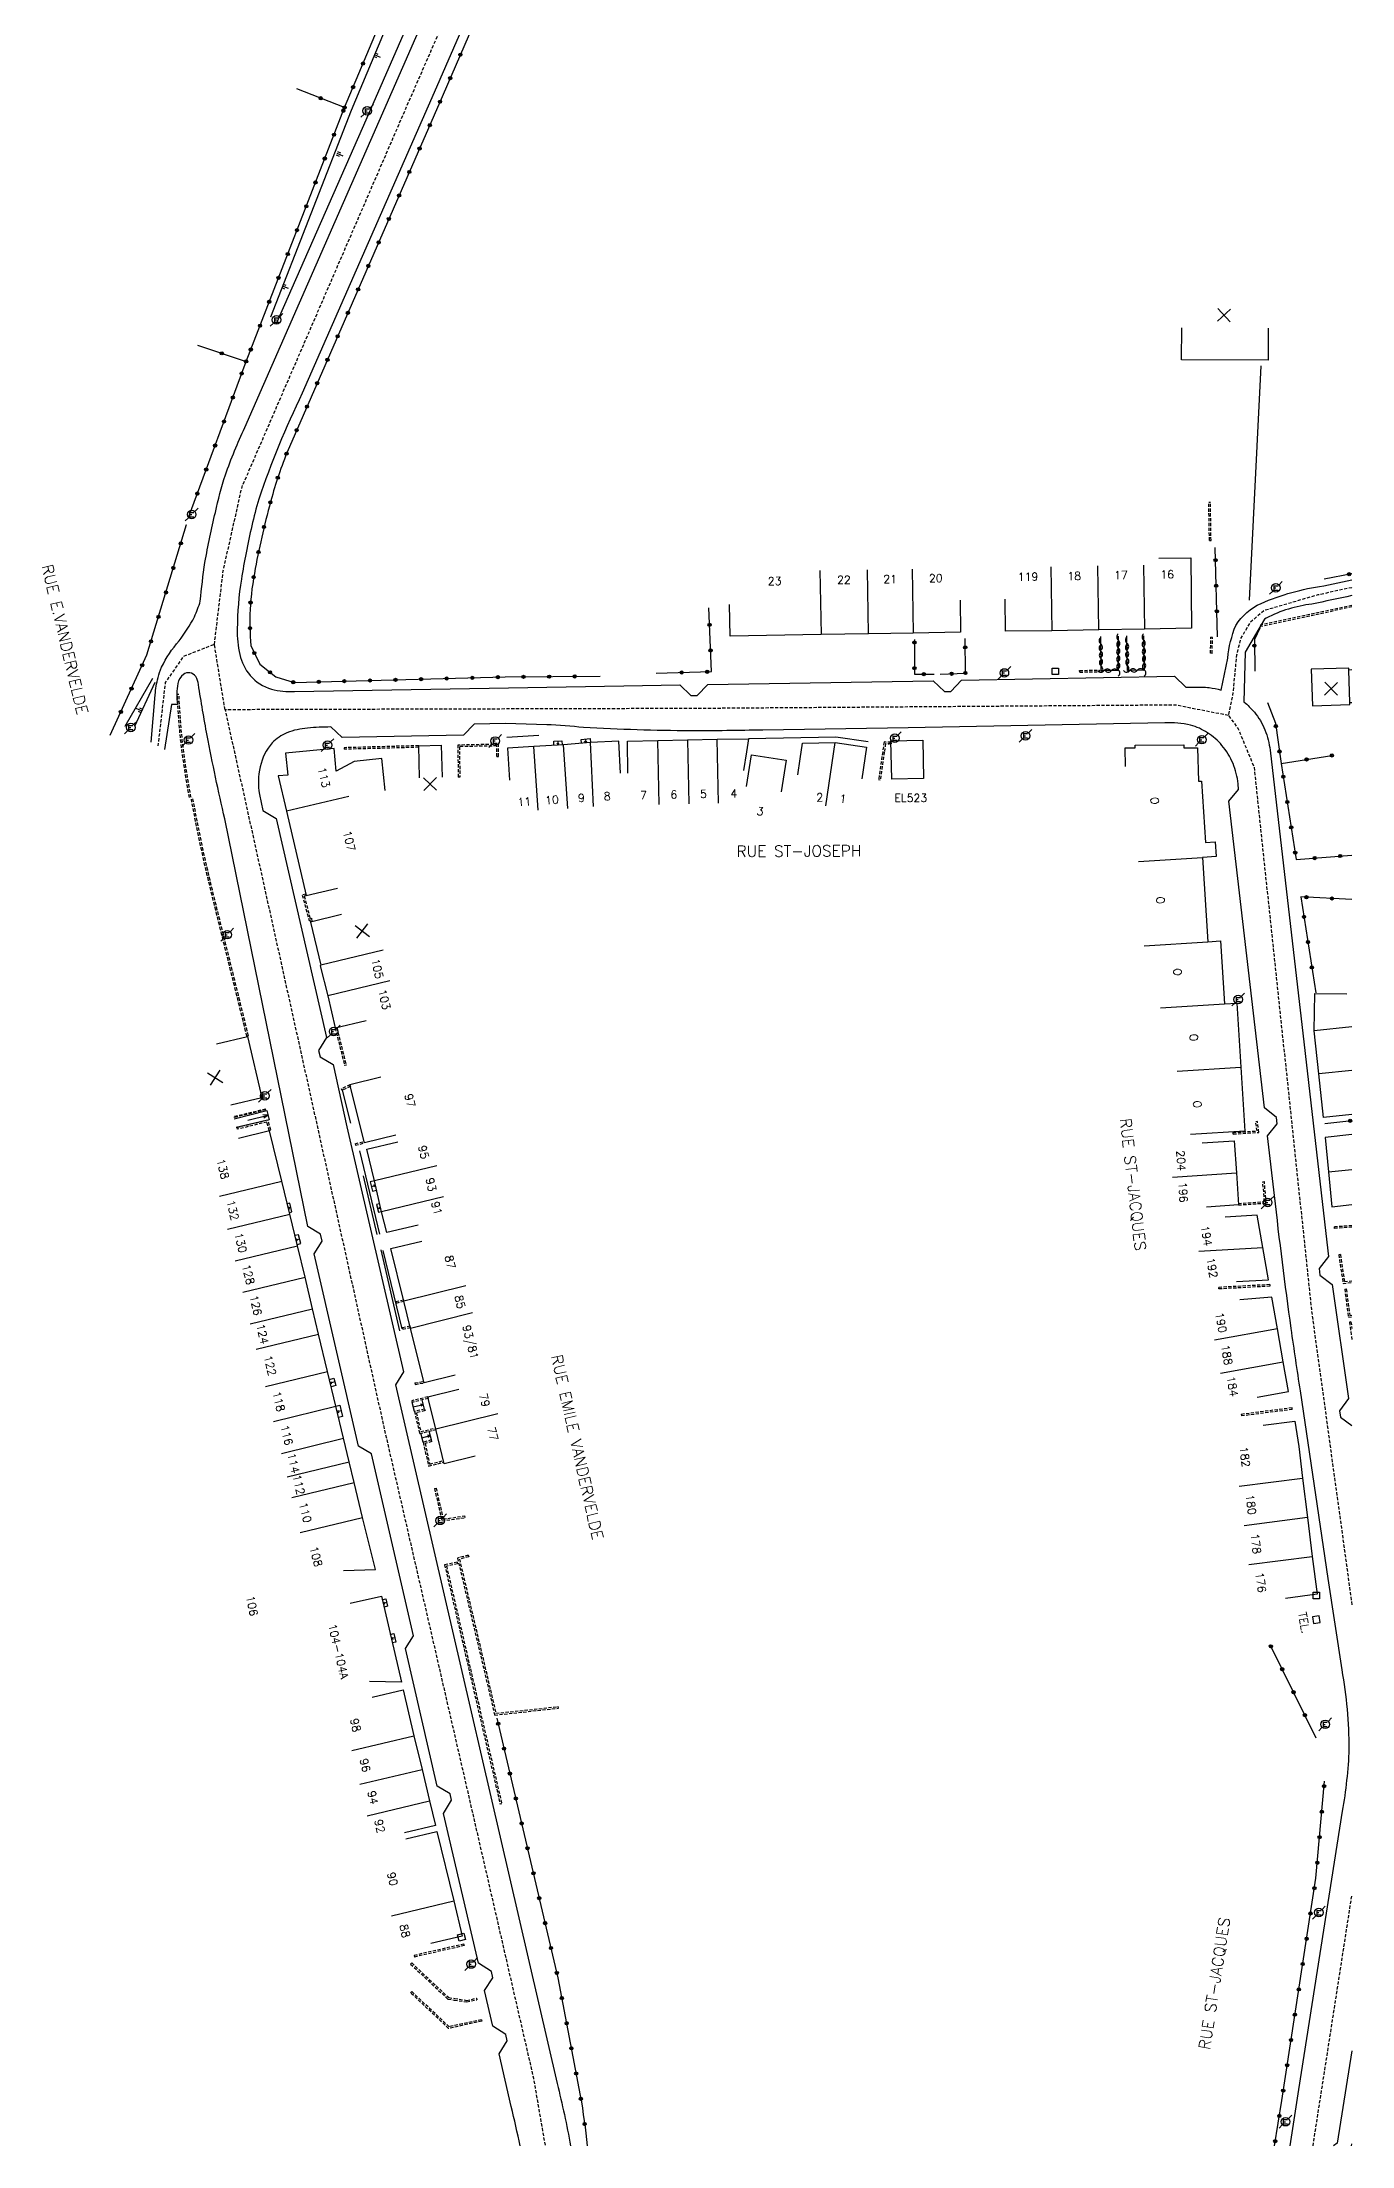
# Model space of a CAD drawing. Header units: millimetres. Extents: x 152000 to 153000, y 121000 to 122000.
# Drawn here: x 152795.3 to 153000, y 121000 to 121328.7 of the extents above; entities that cross this region are included whole.
import ezdxf
from ezdxf.enums import TextEntityAlignment as Align

# ---------------------------------------------------------------- set-up
doc = ezdxf.new("R2010")
doc.units = ezdxf.units.MM
doc.linetypes.add('DASHED', pattern=[0.75, 0.5, -0.25])
doc.layers.get('0').update_dxf_attribs({"linetype": 'CONTINUOUS'})
for name, color, linetype in [('W0001', 6, 'DASHED'), ('W0008', 7, 'CONTINUOUS'), ('W0100', 7, 'CONTINUOUS'), ('W0112', 1, 'DASHED'), ('W0211', 2, 'CONTINUOUS'), ('W0310', 3, 'CONTINUOUS'), ('W0322', 7, 'CONTINUOUS'), ('W0471', 7, 'CONTINUOUS'), ('W0984', 7, 'CONTINUOUS'), ('W0989', 7, 'CONTINUOUS'), ('W0991', 7, 'CONTINUOUS'), ('W1102', 7, 'CONTINUOUS')]:
    doc.layers.add(name, color=color, linetype=linetype)
doc.styles.get("Standard").update_dxf_attribs({"font": 'romans.shx', "width": 0.85})

# ---------------------------------------------------------------- blocks, each defined once
blk = doc.blocks.new('t211o')
at = {"color": 0, "linetype": 'Continuous'}
for p, q in [((-0.29, 0.5), (-0.29, 0)), ((0, 1), (0, 0)), ((0.29, 0.5), (0.29, 0))]:
    blk.add_line(p, q, dxfattribs=at)
blk = doc.blocks.new('t991o')
at = {"color": 0, "linetype": 'Continuous'}
for p, q in [((-1, 1), (1, -1)), ((-1, -1), (1, 1))]:
    blk.add_line(p, q, dxfattribs=at)
blk = doc.blocks.new('t322o')
at = {"color": 0, "linetype": 'Continuous'}
for radius in [0.25, 0.15]:
    blk.add_circle((0, 0), radius, dxfattribs=at)
blk = doc.blocks.new('t310o')
at = {"color": 0, "linetype": 'Continuous'}
for centre, start, end in [((-0.5, 0.38), 216.8699, 323.1304), ((0.5, -0.37), 36.8699, 143.1303)]:
    blk.add_arc(centre, 0.625, start, end, dxfattribs=at)
blk = doc.blocks.new('t112o')
at = {"color": 0, "linetype": 'Continuous'}
for p, q in [((-0.5, 0.5), (0.5, 0.5)), ((-0.5, -0.5), (-0.5, 0.5)), ((0.5, 0.5), (0.5, -0.5)), ((0.5, -0.5), (-0.5, -0.5))]:
    blk.add_line(p, q, dxfattribs=at)
blk = doc.blocks.new('T471')
for p, q in [((-0.333334, 0.333334), (-0.333334, -0.333334)), ((-0.333334, 0.333334), (0.333334, 0.333334)), ((-0.333334, 0), (0, 0)), ((0.500001, 0.500001), (1.000002, 1.000002)), ((-0.500001, -0.500001), (-1.000002, -1.000002)), ((-0.333334, -0.333334), (0.333334, -0.333334))]:
    blk.add_line(p, q)
blk.add_ellipse((0, 0), major_axis=(0.471405, 0.471405), ratio=1, start_param=5.4977871438, end_param=11.780972451)

msp = doc.modelspace()

# ---------------------------------------------------------------- linework, layer by layer
at = {"layer": 'W0001', "flags": 128}
for points in [[(152822.24, 121234.56), (152823.62, 121246.08), (152826.56, 121259.17), (152852.27, 121318.54), (152871.26, 121362.05), (152876.23, 121373.45), (152888.3, 121374.51), (152888.3, 121374.51)], [(153000, 121243.45), (152999.94, 121243.43), (152994.67, 121242.29), (152986.22, 121239.82), (152984.11, 121238.03), (152982.6, 121235.46), (152981.96, 121232.9), (152981.35, 121226.52), (152980.7, 121223.46), (152982.22, 121221.39), (152984.7, 121215.41), (152993.7, 121130.36), (153000, 121084.55)], [(152823.9, 121224.36), (152822.24, 121234.56), (152817.4, 121232.68), (152814.56, 121228.62), (152813.41, 121218.72), (152813.41, 121218.72)], [(152980.7, 121223.46), (152972.4, 121225.09), (152898.7, 121224.56), (152823.9, 121224.36), (152848.7, 121112.36), (152872.1, 121010.56), (152873.92, 121000)], [(152993.92, 121000), (153000, 121039.15)]]:
    msp.add_lwpolyline(points, dxfattribs=at)
at = {"layer": 'W0008', "flags": 128}
for points in [[(152812.38, 121219.27), (152812.98, 121226.69, -0.0441), (152813.44, 121229.39, -0.0369), (152813.98, 121230.99, -0.0664), (152816.71, 121235.12, 0.0488), (152819.11, 121238.87, 0.0289), (152820.04, 121241.33, -0.0139), (152820.77, 121247.38, -0.0175), (152822.39, 121255.19, -0.0231), (152823.95, 121261.08, -0.0232), (152827, 121268.45), (152847.97, 121316.29), (152863.12, 121350.95, 0.0021), (152867.63, 121361.33, 0.0087), (152871.83, 121371.55, 0.0262), (152878.12, 121390.68, 0.0131), (152880.45, 121400.29, 0.0153), (152883.28, 121416.03, 0.0147), (152884.43, 121425.01), (152890.19, 121487.6), (152891.01, 121490.01), (152891.46, 121494.99), (152891.12, 121497.5, -0.0027), (152892.89, 121511.27, -0.0133)], [(152874.89, 121362.78), (152856.58, 121320.79), (152835.97, 121273.8, 0.0302), (152829.17, 121257.27, 0.0249), (152827.2, 121248.89, 0.0098), (152826.46, 121244.78, 0.0376), (152825.81, 121236.95, 0.0622), (152826.19, 121232.99, 0.117), (152827.83, 121229.7, 0.1417), (152831.16, 121227.58, 0.0757), (152834.76, 121227.22), (152868.21, 121227.76), (152886.23, 121228.1), (152894.99, 121228.24), (152896.71, 121226.58), (152897.69, 121226.57), (152899.36, 121228.31), (152934.57, 121228.9), (152936.31, 121227.23), (152937.32, 121227.21), (152938.98, 121228.98), (152972.3, 121229.58), (152974.05, 121227.88), (152975.36, 121227.88, -0.0306), (152977.7, 121227.83, -0.033), (152979.57, 121227.44), (152980.59, 121232.42, -0.0721), (152981.86, 121237.54, -0.1468), (152985.81, 121240.97, -0.0673), (152995.59, 121243.73), (153000, 121244.66)], [(153000, 121242.19, -0.002725), (152993.75, 121240.86, 0.0912), (152986.62, 121238.67), (152986.36, 121238.51), (152983.33, 121233.38), (152983.13, 121225.59, -0.0328), (152984.75, 121223.99, -0.0807), (152986.41, 121221.2, -0.066), (152987.2, 121218.04), (152991.51, 121181.03), (152992.32, 121173.81), (152996.09, 121141.16), (152996.36, 121138.97), (152994.86, 121137.07), (152994.97, 121136.04), (152996.9, 121134.56), (152999.49, 121116.76), (152998.07, 121114.84), (152998.23, 121113.84), (153000, 121112.52)], [(152870, 121000, 0.010818), (152868.64, 121006.14), (152866.73, 121014.41), (152868.01, 121016.44), (152867.79, 121017.43), (152865.77, 121018.71), (152864.43, 121024.26), (152865.74, 121026.28), (152865.53, 121027.27), (152863.51, 121028.55), (152858.06, 121051.95), (152859.31, 121054.02), (152859.06, 121055.02), (152857.07, 121056.22), (152852.11, 121077.69), (152853.33, 121079.68), (152846.78, 121108.12), (152844.75, 121109.33), (152837.82, 121139.35), (152839.06, 121141.34), (152838.82, 121142.42), (152836.84, 121143.63), (152823.85, 121207.31, -0.0087), (152821.1, 121220.36, -0.0052), (152819.74, 121228.28, 0.1099), (152819.32, 121229.53, 0.2014), (152818.38, 121230.15, 0.1852), (152817.4, 121229.88, 0.173), (152816.53, 121228.47, 0.0954), (152816.48, 121225.19), (152815.54, 121225.2), (152814.44, 121218.17), (152814.44, 121218.17)], [(152990.33, 121000), (152991.71, 121008.81), (152998.53, 121052.27, 0.0339), (152999.59, 121062.02, 0.0423), (152998.46, 121074.36), (152996.3, 121088.64), (152991.95, 121117.97, -0.0014), (152990.51, 121127.68, -0.0067), (152987.9, 121148.45), (152986.83, 121157.8), (152988.31, 121159.66), (152988.21, 121160.65), (152986.34, 121162.18), (152984.36, 121179.19), (152980.78, 121210.1), (152982.27, 121211.91), (152982.2, 121212.78, 0.0786), (152981.42, 121215.96, 0.0773), (152979.69, 121218.79, 0.0722), (152977.45, 121220.75, 0.0798), (152974.78, 121221.95, 0.0686), (152970.74, 121222.29), (152930.63, 121221.56), (152907.93, 121221.19, -0.0049), (152896.67, 121221.05, -0.0105), (152879.93, 121221.58, 0.0172), (152874.17, 121222.01), (152867.72, 121222.2), (152862.83, 121222.12), (152861.15, 121220.4), (152842.23, 121220.04), (152840.41, 121221.67, 0.0192), (152836.8, 121221.49, 0.0741), (152833.58, 121220.76, 0.1039), (152831.27, 121219.19, 0.1315), (152829.4, 121215.44, 0.1065), (152829.29, 121211.14), (152829.8, 121208.6), (152831.87, 121207.37), (152839.74, 121173.14), (152838.5, 121171.15), (152838.77, 121170.14), (152840.8, 121168.92), (152842.96, 121159.21), (152851.81, 121120.94), (152850.54, 121118.91), (152875.8, 121009.74, -0.016011), (152877.9, 121000, -0.0139)]]:
    msp.add_lwpolyline(points, format="xyb", dxfattribs=at)
for points in [[(152985.75, 121278.1), (152983.92, 121241.49), (152983.92, 121241.49)], [(152867.93, 121220.06), (152872.92, 121220.37), (152872.92, 121220.37)], [(152924.38, 121219.36), (152919.36, 121220.1), (152905.72, 121219.83), (152905.72, 121219.83)], [(152842.14, 121165.14), (152843.49, 121159.78), (152843.49, 121159.78)], [(152844.89, 121155.44), (152848.03, 121142.46), (152848.03, 121142.46)], [(152847.67, 121142.4), (152845.54, 121151.57), (152845.54, 121151.57)], [(152848.24, 121139.97), (152851.18, 121127.34), (152851.18, 121127.34)], [(152848.55, 121139.89), (152851.52, 121127.63), (152851.52, 121127.63)], [(153000, 121014.84), (152997.71, 121000.44), (152997.12, 121000)]]:
    msp.add_lwpolyline(points, dxfattribs=at)
at = {"layer": 'W0100'}
for p, q in [((152875.94, 121218.85), (152875.79, 121219.16)), ((152875.9, 121219.47), (152875.94, 121218.85)), ((152875.94, 121218.85), (152876.06, 121219.17)), ((152880.28, 121219.19), (152880.1, 121219.46)), ((152880.23, 121219.8), (152880.28, 121219.19)), ((152880.28, 121219.19), (152880.42, 121219.49)), ((152827.48, 121160.22), (152830.63, 121161.03)), ((152830.63, 121161.03), (152829.81, 121161.09)), ((152830.63, 121161.03), (152829.94, 121160.58)), ((152846.76, 121149.9), (152847.43, 121150.04)), ((152847.43, 121150.04), (152847.08, 121150.09)), ((152847.43, 121150.04), (152847.13, 121149.85)), ((152833.79, 121146.5), (152833.92, 121146.68)), ((152834.19, 121146.59), (152833.79, 121146.5)), ((152833.79, 121146.5), (152833.99, 121146.39)), ((152847.73, 121146.46), (152848.19, 121146.56)), ((152848.19, 121146.56), (152847.94, 121146.62)), ((152848.19, 121146.56), (152847.99, 121146.4)), ((152834.98, 121141.52), (152835.17, 121141.71)), ((152835.57, 121141.66), (152834.98, 121141.52)), ((152834.98, 121141.52), (152835.24, 121141.43)), ((152840.35, 121119.18), (152840.55, 121119.37)), ((152841.05, 121119.35), (152840.35, 121119.18)), ((152840.35, 121119.18), (152840.61, 121119.09)), ((152853.32, 121115.45), (152854.9, 121115.83)), ((152854.9, 121115.83), (152854.47, 121115.88)), ((152854.9, 121115.83), (152854.54, 121115.59)), ((152841.42, 121114.69), (152841.64, 121114.9)), ((152842.04, 121114.84), (152841.42, 121114.69)), ((152841.42, 121114.69), (152841.71, 121114.6)), ((152854.68, 121110.63), (152855.99, 121110.97)), ((152855.99, 121110.97), (152855.52, 121111.04)), ((152855.99, 121110.97), (152855.61, 121110.68)), ((152848.61, 121084.75), (152848.81, 121084.92)), ((152849.17, 121084.87), (152848.61, 121084.75)), ((152848.61, 121084.75), (152848.86, 121084.68)), ((152849.88, 121079.25), (152850.1, 121079.44)), ((152850.45, 121079.38), (152849.88, 121079.25)), ((152849.88, 121079.25), (152850.16, 121079.18))]:
    msp.add_line(p, q, dxfattribs=at)
at = {"layer": 'W0100', "flags": 128}
for points in [[(152986.93, 121283.98), (152986.9, 121278.98), (152973.38, 121279.04), (152973.4, 121284.04), (152973.4, 121284.04)], [(152969.83, 121248.05), (152974.83, 121248.09), (152974.92, 121237.08), (152967.6, 121236.96), (152960.46, 121236.85), (152953.12, 121236.69), (152945.84, 121236.61), (152945.8, 121241.61), (152945.8, 121241.61)], [(152938.76, 121241.49), (152938.85, 121236.49), (152931.46, 121236.33), (152924.47, 121236.22), (152917.05, 121236.1), (152902.85, 121235.83), (152902.76, 121240.82), (152902.76, 121240.82)], [(153000, 121230.57), (152999.52, 121230.56), (152999.51, 121230.87), (152993.65, 121230.69), (152993.83, 121224.99), (152999.69, 121225.17), (152999.68, 121225.48), (153000, 121225.49)], [(152848.95, 121211.77), (152848.43, 121216.74), (152844.09, 121216.28), (152841.28, 121214.75), (152840.94, 121218.33), (152833.36, 121217.6), (152833.71, 121214.16), (152832.19, 121214.03), (152833.51, 121208.51), (152836.58, 121195.36), (152841.45, 121196.49), (152841.45, 121196.49)], [(152854.31, 121213.73), (152854.16, 121218.73), (152857.69, 121218.84), (152857.84, 121213.85), (152857.84, 121213.85)], [(152885.68, 121214.47), (152885.44, 121219.46), (152880.99, 121219.25), (152876.78, 121218.9), (152872.17, 121218.62), (152868.02, 121218.34), (152868.36, 121213.35), (152868.36, 121213.35)], [(152875.3, 121218.81), (152875.26, 121219.43), (152876.55, 121219.52), (152876.58, 121218.89), (152876.58, 121218.89)], [(152879.58, 121219.13), (152879.53, 121219.72), (152880.94, 121219.88), (152880.99, 121219.25), (152880.99, 121219.25)], [(152886.86, 121214.47), (152886.77, 121219.47), (152891.53, 121219.56), (152896.19, 121219.66), (152900.82, 121219.74), (152905.72, 121219.83), (152905.39, 121217.78), (152904.94, 121214.89), (152904.94, 121214.89)], [(152913.43, 121214.18), (152913.79, 121216.7), (152914.14, 121219.13), (152919.23, 121219.22), (152924.15, 121218.5), (152923.43, 121213.55), (152923.43, 121213.55)], [(152927.97, 121219.5), (152932.94, 121219.63), (152933.05, 121213.61), (152928.08, 121213.49), (152927.97, 121219.5), (152927.97, 121219.5)], [(152964.62, 121215.5), (152964.56, 121218.43), (152966.13, 121218.43), (152966.13, 121218.81), (152973.71, 121218.9), (152973.71, 121218.43), (152975.88, 121218.43), (152976.01, 121213.18), (152976.51, 121213.19), (152977.13, 121203.62), (152978.61, 121203.71), (152978.76, 121201.42), (152976.67, 121201.28)], [(152905.37, 121212.39), (152906.15, 121217.33), (152911.57, 121216.47), (152910.79, 121211.53), (152910.79, 121211.53)], [(152976.67, 121201.28), (152977.49, 121188.12), (152979.46, 121188.25), (152980.07, 121178.41), (152982.03, 121178.52), (152983.28, 121158.5), (152974.76, 121157.98)], [(152842.1, 121192.38), (152837.24, 121191.2), (152838.88, 121184.46), (152838.76, 121184.37), (152839.95, 121179.68), (152841.11, 121174.66), (152845.97, 121175.83), (152845.97, 121175.83)], [(153000, 121161.14), (152995.54, 121160.67), (152994.81, 121167.5), (152994.11, 121174.18), (152994.18, 121180.03), (152999.18, 121179.97), (152999.18, 121179.97)], [(152822.55, 121172.17), (152827.42, 121173.32), (152829.67, 121163.74), (152824.8, 121162.59), (152824.8, 121162.59)], [(152850.57, 121157.9), (152845.72, 121156.68), (152843.42, 121165.79), (152848.27, 121167.01), (152848.27, 121167.01)], [(152825.32, 121160.45), (152830.45, 121161.77), (152830.81, 121160.29), (152825.66, 121159.08), (152825.66, 121159.08)], [(152842.39, 121089.9), (152847.39, 121090.05), (152845.37, 121098.19), (152844.07, 121103.64), (152843.32, 121106.86), (152842.42, 121110.54), (152841.21, 121115.55), (152839.92, 121120.98), (152838.5, 121126.83), (152837.56, 121130.78), (152836.4, 121135.73), (152835.2, 121140.61), (152834.01, 121145.57), (152832.78, 121150.73), (152830.86, 121158.57), (152826, 121157.39), (152826, 121157.39)], [(152854.06, 121143.84), (152849.2, 121142.67), (152848.33, 121145.93), (152847.26, 121150.79), (152846.07, 121155.69), (152850.93, 121156.86), (152850.93, 121156.86)], [(152976.61, 121156.69), (152981.6, 121157.02), (152981.96, 121152.01), (152982.27, 121147), (152977.28, 121146.67), (152977.28, 121146.67)], [(153000, 121157.99), (152995.81, 121157.54), (152996.33, 121152.17), (152996.87, 121146.73), (153000, 121147.05)], [(152847.27, 121150.78), (152846.58, 121150.63), (152846.93, 121149.16), (152847.59, 121149.31), (152847.59, 121149.31)], [(152833.95, 121145.82), (152834.36, 121145.92), (152834.02, 121147.27), (152833.63, 121147.17), (152833.63, 121147.17)], [(152848.06, 121147.16), (152847.57, 121147.06), (152847.9, 121145.86), (152848.32, 121145.96), (152848.32, 121145.96)], [(152835.15, 121140.84), (152835.74, 121140.98), (152835.4, 121142.35), (152834.82, 121142.21), (152834.82, 121142.21)], [(152981.97, 121135.02), (152986.96, 121135.3), (152986.09, 121140.33), (152985.19, 121145.39), (152980.19, 121145.11), (152980.19, 121145.11)], [(152859.88, 121120.42), (152855.02, 121119.21), (152852.87, 121127.72), (152851.83, 121131.95), (152849.82, 121140.19), (152854.68, 121141.36), (152854.68, 121141.36)], [(152985.19, 121116.97), (152990.11, 121117.85), (152989.28, 121122.47), (152988.36, 121127.65), (152987.49, 121132.57), (152982.5, 121132.2), (152982.5, 121132.2)], [(152840.21, 121119.75), (152840.91, 121119.92), (152841.2, 121118.77), (152840.49, 121118.6), (152840.49, 121118.6)], [(152853.49, 121114.74), (152853.15, 121116.16), (152853.15, 121116.16)], [(152855.09, 121115.12), (152854.7, 121116.54), (152854.7, 121116.54)], [(152862.97, 121107.76), (152858.12, 121106.56), (152856.82, 121111.98), (152855.59, 121117.02), (152860.44, 121118.22), (152860.44, 121118.22)], [(152841.22, 121115.57), (152841.82, 121115.72), (152842.26, 121113.96), (152841.64, 121113.81), (152841.64, 121113.81)], [(152986.14, 121112.58), (152991.1, 121113.21), (152991.7, 121109.29), (152992.29, 121104.33), (152993.05, 121098.15), (152993.8, 121092.1), (152994.58, 121086.18), (152989.62, 121085.54), (152989.62, 121085.54)], [(152854.85, 121109.93), (152854.51, 121111.33), (152854.51, 121111.33)], [(152856.16, 121110.28), (152855.82, 121111.66), (152855.82, 121111.66)], [(152843.48, 121084.77), (152848.35, 121085.89), (152851.46, 121072.46), (152846.46, 121072.57), (152846.46, 121072.57)], [(152848.48, 121085.32), (152849.03, 121085.45), (152849.31, 121084.3), (152848.75, 121084.17), (152848.75, 121084.17)], [(152849.73, 121079.92), (152850.29, 121080.05), (152850.61, 121078.71), (152850.04, 121078.58), (152850.04, 121078.58)], [(152994, 121081.62), (152995.03, 121081.76), (152994.89, 121082.81), (152993.85, 121082.66), (152994, 121081.62), (152994, 121081.62)], [(152846.88, 121070.08), (152851.74, 121071.24), (152853.41, 121064.09), (152854.69, 121058.83), (152855.86, 121053.91), (152856.81, 121050.06), (152851.94, 121048.9), (152851.94, 121048.9)], [(152852.14, 121047.96), (152857, 121049.13), (152859.63, 121038.29), (152860.94, 121032.78), (152856.07, 121031.61), (152856.07, 121031.61)], [(152999.95, 121000), (153000, 121000.32)]]:
    msp.add_lwpolyline(points, dxfattribs=at)
at = {"layer": 'W0112'}
for p, q in [((152977.73, 121250.8), (152977.64, 121256.72)), ((152977.98, 121250.8), (152977.89, 121256.72)), ((153000, 121240.67), (152985.68, 121237.58)), ((153000, 121240.42), (152985.74, 121237.34)), ((152977.91, 121233.18), (152977.96, 121235.68)), ((152978.16, 121233.17), (152978.21, 121235.67)), ((152957.45, 121230.49), (152960.53, 121230.56)), ((152957.46, 121230.24), (152960.53, 121230.31)), ((152816.49, 121225.97), (152816.45, 121226.72)), ((152816.53, 121225.23), (152816.49, 121225.97)), ((152816.58, 121224.48), (152816.53, 121225.23)), ((152816.63, 121223.74), (152816.58, 121224.48)), ((152816.74, 121225.99), (152816.7, 121226.73)), ((152816.78, 121225.24), (152816.74, 121225.99)), ((152816.83, 121224.5), (152816.78, 121225.24)), ((152816.87, 121223.76), (152816.83, 121224.5)), ((152816.68, 121222.99), (152816.63, 121223.74)), ((152816.73, 121222.25), (152816.68, 121222.99)), ((152816.79, 121221.51), (152816.73, 121222.25)), ((152816.86, 121220.76), (152816.79, 121221.51)), ((152816.93, 121223.01), (152816.87, 121223.76)), ((152816.98, 121222.27), (152816.93, 121223.01)), ((152817.04, 121221.53), (152816.98, 121222.27)), ((152817.11, 121220.79), (152817.04, 121221.53)), ((152816.93, 121220.02), (152816.86, 121220.76)), ((152817.02, 121219.23), (152816.93, 121220.02)), ((152817.11, 121218.45), (152817.02, 121219.23)), ((152817.18, 121220.05), (152817.11, 121220.79)), ((152817.21, 121217.67), (152817.11, 121218.45)), ((152817.27, 121219.26), (152817.18, 121220.05)), ((152817.36, 121218.48), (152817.27, 121219.26)), ((152817.46, 121217.7), (152817.36, 121218.48)), ((152854.16, 121218.74), (152842.53, 121218.43)), ((152854.17, 121218.49), (152842.53, 121218.18)), ((152866.62, 121218.96), (152860.26, 121218.84)), ((152860.26, 121218.84), (152860.35, 121213.84)), ((152866.37, 121218.71), (152860.52, 121218.6)), ((152860.52, 121218.6), (152860.6, 121213.85)), ((152866.4, 121217.06), (152866.37, 121218.71)), ((152866.65, 121217.06), (152866.62, 121218.96)), ((152926.67, 121217.78), (152926.03, 121213.39)), ((152926.92, 121217.75), (152926.28, 121213.35)), ((152926.89, 121219.33), (152926.67, 121217.78)), ((152927.97, 121219.28), (152926.89, 121219.33)), ((152927.11, 121219.07), (152926.92, 121217.75)), ((152927.98, 121219.03), (152927.11, 121219.07)), ((152817.32, 121216.88), (152817.21, 121217.67)), ((152817.44, 121216.1), (152817.32, 121216.88)), ((152817.55, 121215.32), (152817.44, 121216.1)), ((152817.57, 121216.92), (152817.46, 121217.7)), ((152817.68, 121214.54), (152817.55, 121215.32)), ((152817.68, 121216.14), (152817.57, 121216.92)), ((152817.8, 121215.36), (152817.68, 121216.14)), ((152817.8, 121213.76), (152817.68, 121214.54)), ((152817.92, 121214.58), (152817.8, 121215.36)), ((152818.05, 121213.8), (152817.92, 121214.58)), ((152817.93, 121212.98), (152817.8, 121213.76)), ((152818.06, 121212.2), (152817.93, 121212.98)), ((152818.18, 121213.02), (152818.05, 121213.8)), ((152818.19, 121211.42), (152818.06, 121212.2)), ((152818.31, 121212.24), (152818.18, 121213.02)), ((152818.33, 121210.65), (152818.19, 121211.42)), ((152818.44, 121211.47), (152818.31, 121212.24)), ((152818.57, 121210.69), (152818.44, 121211.47)), ((152818.73, 121209.92), (152818.59, 121210.67)), ((152818.87, 121209.18), (152818.73, 121209.92)), ((152818.98, 121209.97), (152818.84, 121210.72)), ((152819.01, 121208.43), (152818.87, 121209.18)), ((152819.12, 121209.22), (152818.98, 121209.97)), ((152819.16, 121207.68), (152819.01, 121208.43)), ((152819.26, 121208.48), (152819.12, 121209.22)), ((152819.4, 121207.73), (152819.26, 121208.48)), ((152819.3, 121206.94), (152819.16, 121207.68)), ((152819.45, 121206.19), (152819.3, 121206.94)), ((152819.55, 121206.98), (152819.4, 121207.73)), ((152819.6, 121205.45), (152819.45, 121206.19)), ((152819.69, 121206.24), (152819.55, 121206.98)), ((152819.75, 121204.7), (152819.6, 121205.45)), ((152819.84, 121205.49), (152819.69, 121206.24)), ((152819.91, 121203.92), (152819.75, 121204.7)), ((152819.99, 121204.75), (152819.84, 121205.49)), ((152820.16, 121203.97), (152819.99, 121204.75)), ((152820.08, 121203.14), (152819.91, 121203.92)), ((152820.25, 121202.36), (152820.08, 121203.14)), ((152820.32, 121203.19), (152820.16, 121203.97)), ((152820.42, 121201.58), (152820.25, 121202.36)), ((152820.49, 121202.41), (152820.32, 121203.19)), ((152820.59, 121200.81), (152820.42, 121201.58)), ((152820.66, 121201.64), (152820.49, 121202.41)), ((152820.83, 121200.86), (152820.66, 121201.64)), ((152820.77, 121200.03), (152820.59, 121200.81)), ((152820.95, 121199.25), (152820.77, 121200.03)), ((152821.01, 121200.08), (152820.83, 121200.86)), ((152821.13, 121198.48), (152820.95, 121199.25)), ((152821.19, 121199.31), (152821.01, 121200.08)), ((152821.31, 121197.7), (152821.13, 121198.48)), ((152821.37, 121198.53), (152821.19, 121199.31)), ((152821.56, 121197.76), (152821.37, 121198.53)), ((152821.5, 121196.93), (152821.31, 121197.7)), ((152821.68, 121196.15), (152821.5, 121196.93)), ((152821.74, 121196.98), (152821.56, 121197.76)), ((152821.87, 121195.38), (152821.68, 121196.15)), ((152821.93, 121196.21), (152821.74, 121196.98)), ((152822.06, 121194.6), (152821.87, 121195.38)), ((152822.11, 121195.44), (152821.93, 121196.21)), ((152822.3, 121194.66), (152822.11, 121195.44)), ((152836.54, 121195.55), (152835.98, 121195.41)), ((152835.98, 121195.41), (152837.03, 121191.41)), ((152836.59, 121195.31), (152836.29, 121195.23)), ((152836.29, 121195.23), (152837.2, 121191.72)), ((152822.25, 121193.83), (152822.06, 121194.6)), ((152822.44, 121193.06), (152822.25, 121193.83)), ((152822.49, 121193.89), (152822.3, 121194.66)), ((152822.63, 121192.28), (152822.44, 121193.06)), ((152822.68, 121193.12), (152822.49, 121193.89)), ((152822.83, 121191.51), (152822.63, 121192.28)), ((152822.88, 121192.34), (152822.68, 121193.12)), ((152823.02, 121190.74), (152822.83, 121191.51)), ((152823.07, 121191.57), (152822.88, 121192.34)), ((152823.26, 121190.8), (152823.07, 121191.57)), ((152837.03, 121191.41), (152837.2, 121191.46)), ((152837.2, 121191.72), (152837.4, 121191.78)), ((152837.2, 121191.46), (152837.24, 121191.2)), ((152837.4, 121191.78), (152837.49, 121191.26)), ((152823.21, 121189.97), (152823.02, 121190.74)), ((152823.41, 121189.17), (152823.21, 121189.97)), ((152823.45, 121190.03), (152823.26, 121190.8)), ((152823.6, 121188.38), (152823.41, 121189.17)), ((152823.65, 121189.24), (152823.45, 121190.03)), ((152823.8, 121187.59), (152823.6, 121188.38)), ((152823.85, 121188.44), (152823.65, 121189.24)), ((152824.04, 121187.65), (152823.85, 121188.44)), ((152823.99, 121186.8), (152823.8, 121187.59)), ((152824.19, 121186.01), (152823.99, 121186.8)), ((152824.24, 121186.86), (152824.04, 121187.65)), ((152824.39, 121185.22), (152824.19, 121186.01)), ((152824.43, 121186.07), (152824.24, 121186.86)), ((152824.58, 121184.43), (152824.39, 121185.22)), ((152824.63, 121185.28), (152824.43, 121186.07)), ((152824.83, 121184.49), (152824.63, 121185.28)), ((152824.78, 121183.64), (152824.58, 121184.43)), ((152824.97, 121182.85), (152824.78, 121183.64)), ((152825.02, 121183.7), (152824.83, 121184.49)), ((152825.17, 121182.06), (152824.97, 121182.85)), ((152825.22, 121182.91), (152825.02, 121183.7)), ((152825.36, 121181.27), (152825.17, 121182.06)), ((152825.41, 121182.12), (152825.22, 121182.91)), ((152825.61, 121181.33), (152825.41, 121182.12)), ((152825.56, 121180.48), (152825.36, 121181.27)), ((152825.76, 121179.69), (152825.56, 121180.48)), ((152825.8, 121180.54), (152825.61, 121181.33)), ((152825.95, 121178.9), (152825.76, 121179.69)), ((152826, 121179.75), (152825.8, 121180.54)), ((152826.15, 121178.11), (152825.95, 121178.9)), ((152826.19, 121178.96), (152826, 121179.75)), ((152826.39, 121178.17), (152826.19, 121178.96)), ((152826.34, 121177.32), (152826.15, 121178.11)), ((152826.54, 121176.53), (152826.34, 121177.32)), ((152826.58, 121177.38), (152826.39, 121178.17)), ((152826.73, 121175.74), (152826.54, 121176.53)), ((152826.78, 121176.59), (152826.58, 121177.38)), ((152826.93, 121174.95), (152826.73, 121175.74)), ((152826.97, 121175.8), (152826.78, 121176.59)), ((152827.17, 121175.01), (152826.97, 121175.8)), ((152827.36, 121174.22), (152827.17, 121175.01)), ((152827.12, 121174.16), (152826.93, 121174.95)), ((152827.32, 121173.37), (152827.12, 121174.16)), ((152827.56, 121173.43), (152827.36, 121174.22)), ((152841.12, 121174.64), (152842.58, 121168.8)), ((152841.36, 121174.7), (152842.82, 121168.86)), ((152843.42, 121165.78), (152842.1, 121165.13)), ((152843.49, 121165.53), (152842.21, 121164.9)), ((152830.23, 121161.98), (152825.37, 121160.79)), ((152830.26, 121161.86), (152825.4, 121160.67)), ((152830.61, 121160.25), (152825.76, 121159.06)), ((152830.44, 121159.95), (152825.82, 121158.82)), ((152830.82, 121158.64), (152830.44, 121159.95)), ((152831.06, 121158.71), (152830.61, 121160.25)), ((152981.43, 121158.31), (152985.17, 121158.56)), ((152985.17, 121158.56), (152984.98, 121160)), ((152985.45, 121158.33), (152985.23, 121160.03)), ((152844.23, 121156.57), (152845.66, 121156.92)), ((152844.29, 121156.32), (152845.72, 121156.68)), ((152981.45, 121158.06), (152985.45, 121158.33)), ((152986.34, 121147.53), (152986.07, 121150.62)), ((152986.61, 121147.29), (152986.32, 121150.64)), ((152982.25, 121147.25), (152986.34, 121147.53)), ((152982.27, 121147), (152986.61, 121147.29)), ((153000, 121143.76), (152997.28, 121143.57)), ((153000, 121143.51), (152997.3, 121143.32)), ((152997.94, 121139.21), (152998.62, 121134.74)), ((152998.19, 121139.25), (152998.83, 121135.02)), ((152987.17, 121134.56), (152979.19, 121134.12)), ((152987.19, 121134.31), (152979.2, 121133.87)), ((152998.62, 121134.74), (153000, 121134.91)), ((152998.83, 121135.02), (153000, 121135.16)), ((152998.87, 121133.85), (152999.45, 121129.45)), ((152999.12, 121133.88), (152999.66, 121129.73)), ((152850.6, 121131.92), (152851.77, 121132.2)), ((152850.66, 121131.68), (152851.83, 121131.96)), ((152999.45, 121129.45), (153000, 121129.52)), ((152999.66, 121129.73), (153000, 121129.77)), ((152851.62, 121127.84), (152852.77, 121128.12)), ((152851.68, 121127.59), (152852.83, 121127.87)), ((152999.6, 121128.7), (153000, 121125.97)), ((152999.84, 121128.74), (153000, 121127.68)), ((152853.58, 121119.19), (152854.96, 121119.46)), ((152853.63, 121118.94), (152855.02, 121119.21)), ((152855.59, 121117.02), (152853.09, 121116.4)), ((152855.65, 121116.78), (152853.15, 121116.16)), ((152855.09, 121115.12), (152853.49, 121114.74)), ((152853.49, 121114.74), (152854.31, 121111.29)), ((152855.15, 121114.87), (152853.79, 121114.55)), ((152853.79, 121114.55), (152854.5, 121111.59)), ((152990.64, 121115.3), (152982.7, 121114.28)), ((152990.67, 121115.05), (152982.73, 121114.03)), ((152854.31, 121111.29), (152856.84, 121111.9)), ((152854.5, 121111.59), (152856.78, 121112.15)), ((152856.16, 121110.28), (152854.85, 121109.93)), ((152854.85, 121109.93), (152855.72, 121106.2)), ((152856.22, 121110.04), (152855.15, 121109.75)), ((152855.15, 121109.75), (152855.9, 121106.51)), ((152855.72, 121106.2), (152858.06, 121106.81)), ((152855.9, 121106.51), (152858, 121107.05)), ((152856.64, 121102.69), (152857.8, 121097.65)), ((152856.88, 121102.75), (152857.99, 121097.93)), ((152857.8, 121097.65), (152861.43, 121098.17)), ((152857.99, 121097.93), (152861.39, 121098.42)), ((152860.18, 121091.18), (152858.21, 121090.79)), ((152858.21, 121090.79), (152866.89, 121053.4)), ((152860.23, 121090.94), (152858.51, 121090.59)), ((152858.51, 121090.59), (152867.14, 121053.46)), ((152861.92, 121092.28), (152860.23, 121091.84)), ((152860.23, 121091.84), (152866.04, 121067.3)), ((152861.99, 121092.04), (152860.53, 121091.66)), ((152860.53, 121091.66), (152866.24, 121067.58)), ((152866.04, 121067.3), (152875.99, 121068.38)), ((152866.24, 121067.58), (152875.96, 121068.63)), ((152861.24, 121031.54), (152853.44, 121029.76)), ((152861.3, 121031.3), (152853.5, 121029.51)), ((152852.9, 121028.4), (152858.74, 121022.93)), ((152853.08, 121028.58), (152858.85, 121023.17)), ((152858.83, 121018.36), (152852.9, 121023.92)), ((152858.91, 121018.63), (152853.07, 121024.1)), ((152858.74, 121022.93), (152859.73, 121022.78)), ((152858.85, 121023.17), (152859.77, 121023.03)), ((152859.73, 121022.78), (152861.69, 121022.49)), ((152859.77, 121023.03), (152861.68, 121022.74)), ((152861.68, 121022.74), (152863.19, 121023.07)), ((152861.69, 121022.49), (152863.24, 121022.83)), ((152861.05, 121018.84), (152858.83, 121018.36)), ((152861, 121019.08), (152858.91, 121018.63)), ((152863.97, 121019.72), (152861, 121019.08)), ((152864.02, 121019.48), (152861.05, 121018.84))]:
    msp.add_line(p, q, dxfattribs=at)
for points in [[(152977.89, 121256.72), (152977.64, 121256.72)], [(152977.73, 121250.8), (152977.98, 121250.8)], [(152985.68, 121237.58), (152985.74, 121237.34)], [(152978.21, 121235.67), (152977.96, 121235.68)], [(152978.16, 121233.17), (152977.91, 121233.18)], [(152957.46, 121230.24), (152957.45, 121230.49)], [(152960.53, 121230.56), (152960.53, 121230.31)], [(152816.7, 121226.73), (152816.45, 121226.72)], [(152842.53, 121218.43), (152842.53, 121218.18)], [(152854.17, 121218.49), (152854.16, 121218.74)], [(152927.97, 121219.28), (152927.98, 121219.03)], [(152866.4, 121217.06), (152866.65, 121217.06)], [(152860.6, 121213.85), (152860.35, 121213.84)], [(152926.28, 121213.35), (152926.03, 121213.39)], [(152836.59, 121195.31), (152836.54, 121195.55)], [(152837.49, 121191.26), (152837.24, 121191.2)], [(152827.56, 121173.43), (152827.32, 121173.37)], [(152841.12, 121174.64), (152841.36, 121174.7)], [(152842.82, 121168.86), (152842.58, 121168.8)], [(152842.21, 121164.9), (152842.1, 121165.13)], [(152843.42, 121165.78), (152843.49, 121165.53)], [(152830.26, 121161.86), (152830.23, 121161.98)], [(152825.4, 121160.67), (152825.37, 121160.79)], [(152825.76, 121159.06), (152825.82, 121158.82)], [(152830.82, 121158.64), (152831.06, 121158.71)], [(152985.23, 121160.03), (152984.98, 121160)], [(152844.23, 121156.57), (152844.29, 121156.32)], [(152845.72, 121156.68), (152845.66, 121156.92)], [(152981.45, 121158.06), (152981.43, 121158.31)], [(152986.07, 121150.62), (152986.32, 121150.64)], [(152982.25, 121147.25), (152982.27, 121147)], [(152997.3, 121143.32), (152997.28, 121143.57)], [(152998.19, 121139.25), (152997.94, 121139.21)], [(152979.2, 121133.87), (152979.19, 121134.12)], [(152987.17, 121134.56), (152987.19, 121134.31)], [(152998.87, 121133.85), (152999.12, 121133.88)], [(152850.6, 121131.92), (152850.66, 121131.68)], [(152851.77, 121132.2), (152851.83, 121131.96)], [(152851.62, 121127.84), (152851.68, 121127.59)], [(152852.77, 121128.12), (152852.83, 121127.87)], [(152999.84, 121128.74), (152999.6, 121128.7)], [(152853.58, 121119.19), (152853.63, 121118.94)], [(152855.02, 121119.21), (152854.96, 121119.46)], [(152853.09, 121116.4), (152853.15, 121116.16)], [(152855.59, 121117.02), (152855.65, 121116.78)], [(152855.09, 121115.12), (152855.15, 121114.87)], [(152982.7, 121114.28), (152982.73, 121114.03)], [(152990.67, 121115.05), (152990.64, 121115.3)], [(152856.22, 121110.04), (152856.16, 121110.28)], [(152856.78, 121112.15), (152856.84, 121111.9)], [(152858, 121107.05), (152858.06, 121106.81)], [(152856.64, 121102.69), (152856.88, 121102.75)], [(152861.43, 121098.17), (152861.39, 121098.42)], [(152860.18, 121091.18), (152860.23, 121090.94)], [(152861.92, 121092.28), (152861.99, 121092.04)], [(152875.99, 121068.38), (152875.96, 121068.63)], [(152867.14, 121053.46), (152866.89, 121053.4)], [(152861.3, 121031.3), (152861.24, 121031.54)], [(152853.08, 121028.58), (152852.9, 121028.4)], [(152853.44, 121029.76), (152853.5, 121029.51)], [(152852.9, 121023.92), (152853.07, 121024.1)], [(152863.19, 121023.07), (152863.24, 121022.83)], [(152863.97, 121019.72), (152864.02, 121019.48)]]:
    msp.add_lwpolyline(points, dxfattribs=at)
at = {"layer": 'W0211', "flags": 128}
msp.add_lwpolyline([(152831.87, 121284.59), (152845.93, 121316.51), (152858.79, 121345.88), (152869.33, 121370.78, 0.0208), (152873.49, 121382.16, 0.023), (152879.08, 121401.72, 0.0316), (152881.46, 121415.82), (152883.35, 121434.79), (152869.21, 121439.11), (152869.21, 121439.11)], format="xyb", dxfattribs=at)
for points in [[(152856.51, 121348.78), (152843.61, 121317.96), (152831, 121285.71), (152831, 121285.71)], [(152812.56, 121229.23), (152808.22, 121221.73), (152808.22, 121221.73)], [(152812.94, 121228.64), (152809.73, 121221.72), (152809.73, 121221.72)]]:
    msp.add_lwpolyline(points, dxfattribs=at)
at = {"layer": 'W0310', "flags": 128}
for points in [[(152963.49, 121235.87), (152963.48, 121230.49), (152960.82, 121230.49), (152960.74, 121235.82), (152960.74, 121235.82)], [(152967.44, 121235.93), (152967.53, 121230.52), (152964.92, 121230.49), (152964.84, 121235.89), (152964.84, 121235.89)]]:
    msp.add_lwpolyline(points, dxfattribs=at)
at = {"layer": 'W0322', "flags": 128}
for points in [[(152871.87, 121352.49), (152857.81, 121320.09), (152833.96, 121265.44, 0.0334), (152831.21, 121257.53, 0.0243), (152828.63, 121246.42, 0.034), (152827.81, 121240, 0.0242), (152827.92, 121234.39), (152829.32, 121231.46), (152831.83, 121229.5), (152834.7, 121228.62), (152867.67, 121229.48), (152882.54, 121229.59), (152882.54, 121229.59)], [(152866.39, 121066.81), (152875.93, 121026.26), (152879.42, 121007.86, -0.016532), (152880.5, 121000, -0.0126)]]:
    msp.add_lwpolyline(points, format="xyb", dxfattribs=at)
for points in [[(152818.19, 121254.38), (152827.2, 121278.78), (152842.58, 121318.44), (152853.03, 121343.33), (152845.66, 121346.43), (152845.66, 121346.43)], [(152842.58, 121318.44), (152835.12, 121321.34), (152835.12, 121321.34)], [(152819.6, 121281.29), (152827.2, 121278.78), (152827.2, 121278.78)], [(152805.97, 121220.38), (152811.7, 121232.94), (152817.89, 121253.28), (152817.89, 121253.28)], [(152979, 121235.74), (152978.64, 121249.71), (152978.64, 121249.71)], [(153000, 121245.61), (152995.65, 121244.75), (152995.65, 121244.75)], [(152891.26, 121230.07), (152899.92, 121230.31), (152899.51, 121240.3), (152899.51, 121240.3)], [(152931.62, 121235.34), (152931.63, 121229.93), (152934.7, 121229.9), (152934.7, 121229.9)], [(152935.64, 121229.92), (152939.6, 121230.06), (152939.56, 121235.48), (152939.56, 121235.48)], [(152985.63, 121237.08), (152984.75, 121235.32), (152984.82, 121230.38), (152984.82, 121230.38)], [(152986.8, 121225.47), (152988.04, 121222.28), (152988.95, 121215.98), (152991.31, 121200.94), (153000, 121201.66)], [(152988.95, 121215.98), (152996.86, 121217.22), (152996.86, 121217.22)], [(153000, 121194.71), (152992.03, 121195.12), (152994.35, 121180.16), (152994.35, 121180.16)], [(152995.75, 121159.73), (153000, 121160.18)], [(152994.42, 121063.71), (152987.29, 121078.16), (152987.29, 121078.16)], [(152987.9, 121000), (152989.03, 121007.09), (152994.38, 121041.82), (152995.72, 121056.96), (152995.72, 121056.96)]]:
    msp.add_lwpolyline(points, dxfattribs=at)
at = {"layer": 'W1102', "flags": 128}
for points in [[(152916.86, 121246.1), (152917.05, 121236.1), (152917.05, 121236.1)], [(152924.47, 121236.22), (152924.28, 121246.22), (152924.28, 121246.22)], [(152931.27, 121246.33), (152931.46, 121236.33), (152931.46, 121236.33)], [(152952.96, 121246.68), (152953.12, 121236.69), (152953.12, 121236.69)], [(152960.46, 121236.85), (152960.29, 121246.85), (152960.29, 121246.85)], [(152967.44, 121246.96), (152967.6, 121236.96), (152967.6, 121236.96)], [(152999.68, 121225.48), (152999.52, 121230.56), (152999.52, 121230.56)], [(152872.86, 121208.65), (152872.17, 121218.62), (152872.17, 121218.62)], [(152877.47, 121208.92), (152876.78, 121218.9), (152876.78, 121218.9)], [(152881.47, 121209.26), (152880.99, 121219.25), (152880.99, 121219.25)], [(152891.72, 121209.56), (152891.53, 121219.56), (152891.53, 121219.56)], [(152896.19, 121219.66), (152896.37, 121209.66), (152896.37, 121209.66)], [(152900.99, 121209.75), (152900.82, 121219.74), (152900.82, 121219.74)], [(152917.78, 121209.33), (152919.23, 121219.22), (152919.23, 121219.22)], [(152843.24, 121210.79), (152833.51, 121208.51), (152833.51, 121208.51)], [(152966.64, 121200.65), (152976.67, 121201.28)], [(152848.6, 121186.81), (152838.88, 121184.46), (152838.88, 121184.46)], [(152967.51, 121187.5), (152977.49, 121188.12)], [(152849.67, 121182.03), (152839.95, 121179.68), (152839.95, 121179.68)], [(152970.09, 121177.78), (152980.07, 121178.41)], [(153000, 121174.8), (152994.11, 121174.18), (152994.11, 121174.18)], [(152972.67, 121167.89), (152982.65, 121168.51)], [(153000, 121168.01), (152994.81, 121167.5), (152994.81, 121167.5)], [(152856.99, 121153.13), (152847.26, 121150.79), (152847.26, 121150.79)], [(152971.98, 121151.35), (152981.96, 121152.01), (152981.96, 121152.01)], [(152996.33, 121152.17), (153000, 121152.53)], [(152823.06, 121148.37), (152832.78, 121150.73), (152832.78, 121150.73)], [(152824.29, 121143.22), (152834.01, 121145.57), (152834.01, 121145.57)], [(152858.05, 121148.27), (152848.33, 121145.93), (152848.33, 121145.93)], [(152825.48, 121138.25), (152835.2, 121140.61), (152835.2, 121140.61)], [(152976.1, 121139.78), (152986.09, 121140.33), (152986.09, 121140.33)], [(152826.69, 121133.37), (152836.4, 121135.73), (152836.4, 121135.73)], [(152861.54, 121134.35), (152851.83, 121131.95), (152851.83, 121131.95)], [(152827.84, 121128.43), (152837.56, 121130.78), (152837.56, 121130.78)], [(152862.57, 121130.13), (152852.87, 121127.72), (152852.87, 121127.72)], [(152828.79, 121124.47), (152838.5, 121126.83), (152838.5, 121126.83)], [(152988.36, 121127.65), (152978.51, 121125.89), (152978.51, 121125.89)], [(152979.44, 121120.71), (152989.28, 121122.47), (152989.28, 121122.47)], [(152830.2, 121118.63), (152839.92, 121120.98), (152839.92, 121120.98)], [(152831.49, 121113.19), (152841.21, 121115.55), (152841.21, 121115.55)], [(152866.53, 121114.39), (152856.82, 121111.98), (152856.82, 121111.98)], [(152832.7, 121108.18), (152842.42, 121110.54), (152842.42, 121110.54)], [(152833.6, 121104.5), (152843.32, 121106.86), (152843.32, 121106.86)], [(152834.36, 121101.28), (152844.07, 121103.64), (152844.07, 121103.64)], [(152982.38, 121103.06), (152992.29, 121104.33), (152992.29, 121104.33)], [(152835.65, 121095.83), (152845.37, 121098.19), (152845.37, 121098.19)], [(152993.05, 121098.15), (152983.14, 121096.87), (152983.14, 121096.87)], [(152983.89, 121090.83), (152993.8, 121092.1), (152993.8, 121092.1)], [(152843.69, 121061.77), (152853.41, 121064.09), (152853.41, 121064.09)], [(152844.97, 121056.5), (152854.69, 121058.83), (152854.69, 121058.83)], [(152846.13, 121051.59), (152855.86, 121053.91), (152855.86, 121053.91)], [(152849.91, 121035.95), (152859.63, 121038.29), (152859.63, 121038.29)]]:
    msp.add_lwpolyline(points, dxfattribs=at)

# ---------------------------------------------------------------- block references
at = {"layer": 'W0112'}
for p in [(152953.65, 121230.36), (152994.45, 121085.99)]:
    msp.add_blockref('t112o', p, dxfattribs=at)
at = {"layer": 'W0112', "rotation": 103.7363}
msp.add_blockref('t112o', (152860.85, 121032.61), dxfattribs=at)
at = {"layer": 'W0211'}
for p, rotation in [((152847.25, 121326.66), 247.2824643100082), ((152841.43, 121311.26), 246.2192791527117), ((152832.88, 121290.53), 248.6418117758486), ((152810.88, 121224.2), 65.127227590681)]:
    msp.add_blockref('t211o', p, dxfattribs=dict(at, rotation=rotation))
at = {"layer": 'W0310'}
for p, rotation in [((152960.76, 121234.67), 90.9251382557627), ((152960.77, 121233.51), 90.9251382557627), ((152963.49, 121234.05), 269.9637510236875), ((152963.49, 121235.21), 269.9637510236875), ((152964.86, 121234.73), 90.92490156288333), ((152964.87, 121233.58), 90.92490156288333), ((152967.45, 121235.22), 270.9249851108691), ((152967.47, 121234.07), 270.9249851108691), ((152960.79, 121232.36), 90.9251382557627), ((152960.81, 121231.2), 90.9251382557627), ((152963.48, 121232.9), 269.9637510236875), ((152963.48, 121231.74), 269.9637510236875), ((152963.48, 121230.59), 269.9637510236875), ((152964.89, 121232.42), 90.92490156288333), ((152964.91, 121231.27), 90.92490156288333), ((152967.49, 121232.91), 270.9249851108691), ((152967.51, 121231.76), 270.9249851108691), ((152967.53, 121230.61), 270.9249851108691), ((152961.27, 121230.49), 179.9138280398195), ((152962.43, 121230.49), 179.9138280398195), ((152965.3, 121230.5), 180.6619045989162), ((152966.46, 121230.51), 180.6619045989162)]:
    msp.add_blockref('t310o', p, dxfattribs=dict(at, rotation=rotation))
at = {"layer": 'W0322'}
for p, rotation in [((152860.68, 121326.7), 246.5535745035374), ((152845.46, 121325.31), 67.22178581114858), ((152859.09, 121323.03), 246.5535745035374), ((152838.85, 121319.89), 158.8061206778081), ((152843.91, 121321.62), 67.22178581114858), ((152857.5, 121319.36), 246.4208196714583), ((152842.38, 121317.93), 68.80656114996377), ((152842.58, 121318.44), 158.8061206778081), ((152840.93, 121314.2), 68.80656114996377), ((152855.9, 121315.69), 246.4208196714583), ((152839.49, 121310.47), 68.80656114996377), ((152854.3, 121312.03), 246.4208196714583), ((152838.04, 121306.74), 68.80656114996377), ((152852.7, 121308.36), 246.4208196714583), ((152836.6, 121303.01), 68.80656114996377), ((152851.1, 121304.7), 246.4208196714583), ((152849.5, 121301.03), 246.4208196714583), ((152835.15, 121299.28), 68.80656114996377), ((152847.9, 121297.36), 246.4208196714583), ((152833.7, 121295.55), 68.80656114996377), ((152846.3, 121293.7), 246.4208196714583), ((152832.26, 121291.82), 68.80656114996377), ((152844.7, 121290.03), 246.4208196714583), ((152830.81, 121288.09), 68.80656114996377), ((152829.37, 121284.36), 68.80656114996377), ((152843.1, 121286.37), 246.4208196714583), ((152823.4, 121280.03), 341.7591459716558), ((152827.92, 121280.63), 68.80656114996377), ((152841.5, 121282.7), 246.4208196714583), ((152826.5, 121276.89), 69.73766871396633), ((152827.2, 121278.78), 341.7591459716558), ((152839.9, 121279.03), 246.4208196714583), ((152838.3, 121275.37), 246.4208196714583), ((152825.12, 121273.14), 69.73766871396633), ((152836.7, 121271.7), 246.4208196714583), ((152823.73, 121269.39), 69.73766871396633), ((152835.1, 121268.04), 246.4208196714583), ((152822.35, 121265.63), 69.73766871396633), ((152833.52, 121264.36), 248.0212927769544), ((152820.96, 121261.88), 69.73766871396633), ((152832.14, 121260.61), 251.6748728855952), ((152819.58, 121258.13), 69.73766871396633), ((152830.99, 121256.77), 254.5514069334024), ((152817, 121250.35), 73.0571519169775), ((152829.99, 121252.9), 256.5021674108401), ((152829.13, 121249), 258.4529278882779), ((152978.69, 121247.73), 91.46079140843473), ((152815.83, 121246.52), 73.0571519169775), ((152828.38, 121245.07), 260.4612227495301), ((152999.57, 121245.53), 191.1663365716881), ((152814.67, 121242.69), 73.0571519169775), ((152827.89, 121241.1), 265.2759147024193), ((152978.79, 121243.74), 91.46079140843473), ((152813.5, 121238.87), 73.0571519169775), ((152899.62, 121237.63), 92.35324197093453), ((152978.9, 121239.74), 91.46079140843473), ((152812.34, 121235.04), 73.0571519169775), ((152827.8, 121237.1), 271.23334914218), ((152931.63, 121234.86), 270.0392110147354), ((152939.57, 121234.1), 90.41751558574688), ((152984.76, 121234.38), 270.7880309345172), ((152810.95, 121231.3), 65.47442784451418), ((152828.47, 121233.23), 295.5357685881258), ((152899.78, 121233.63), 92.35324197093453), ((152931.63, 121230.86), 270.0392110147354), ((152809.29, 121227.66), 65.47442784451418), ((152830.93, 121230.21), 322.0214245389514), ((152834.56, 121228.66), 342.9294827426165), ((152838.55, 121228.72), 1.498012250728082), ((152842.55, 121228.83), 1.498012250728082), ((152846.55, 121228.93), 1.498012250728082), ((152850.55, 121229.03), 1.498012250728082), ((152854.54, 121229.14), 1.498012250728082), ((152858.54, 121229.24), 1.498012250728082), ((152862.54, 121229.35), 1.498012250728082), ((152866.54, 121229.45), 1.498012250728082), ((152870.54, 121229.5), 0.4198800672711228), ((152874.54, 121229.53), 0.4198800672711228), ((152878.54, 121229.56), 0.4198800672711228), ((152895.26, 121230.18), 1.578053457243155), ((152899.25, 121230.29), 1.578053457243155), ((152933.09, 121229.92), 270.0392110147354), ((152937.45, 121229.98), 270.0392110147354), ((152939.59, 121230.1), 90.41751558574688), ((152807.63, 121224.02), 65.47442784451418), ((152988.11, 121221.81), 278.2275375722468), ((152988.68, 121217.85), 278.2275375722468), ((152992.91, 121216.6), 8.896447643638789), ((152996.86, 121217.22), 8.896447643638789), ((152989.28, 121213.9), 278.8967881745496), ((152989.9, 121209.94), 278.8967881745496), ((152990.52, 121205.99), 278.8967881745496), ((152991.14, 121202.04), 278.8967881745496), ((152994.18, 121201.18), 4.766133389362043), ((152998.17, 121201.51), 4.766133389362043), ((152992.89, 121195.07), 177.0361907723675), ((152996.89, 121194.87), 177.0361907723675), ((152992.51, 121192.01), 278.8111854802269), ((152993.13, 121188.06), 278.8111854802269), ((152993.74, 121184.11), 278.8111854802269), ((152999.73, 121160.15), 6.045893650468082), ((152987.34, 121078.05), 116.2652557759347), ((152989.11, 121074.47), 116.2652557759347), ((152990.88, 121070.88), 116.2652557759347), ((152992.65, 121067.29), 116.2652557759347), ((152866.59, 121065.96), 283.2413389514043), ((152867.5, 121062.06), 283.2413389514043), ((152868.42, 121058.17), 283.2413389514043), ((152869.34, 121054.27), 283.2413389514043), ((152995.65, 121056.2), 84.9417842011025), ((152870.25, 121050.38), 283.2413389514043), ((152995.3, 121052.21), 84.9417842011025), ((152994.94, 121048.23), 84.9417842011025), ((152871.17, 121046.49), 283.2413389514043), ((152994.59, 121044.24), 84.9417842011025), ((152872.09, 121042.59), 283.2413389514043), ((152994.14, 121040.27), 81.24552059480804), ((152873, 121038.7), 283.2413389514043), ((152873.92, 121034.81), 283.2413389514043), ((152993.53, 121036.32), 81.24552059480804), ((152874.83, 121030.91), 283.2413389514043), ((152992.92, 121032.36), 81.24552059480804), ((152875.75, 121027.02), 283.2413389514043), ((152992.31, 121028.41), 81.24552059480804), ((152991.7, 121024.46), 81.24552059480804), ((152876.53, 121023.1), 280.7472502455055), ((152991.09, 121020.5), 81.24552059480804), ((152877.28, 121019.17), 280.7472502455055), ((152878.02, 121015.24), 280.7472502455055), ((152990.49, 121016.55), 81.24552059480804), ((152878.77, 121011.31), 280.7472502455055), ((152989.88, 121012.6), 81.24552059480804), ((152879.5, 121007.37), 279.4642322469754), ((152989.27, 121008.64), 81.24552059480804), ((152988.65, 121004.69), 80.93590002769625), ((152880.1, 121003.42), 277.5541096642789), ((152988.02, 121000.74), 80.93590002769625)]:
    msp.add_blockref('t322o', p, dxfattribs=dict(at, rotation=rotation))
at = {"layer": 'W0471'}
for p in [(152846.12, 121317.92), (152831.95, 121285.26), (152818.69, 121254.85), (152988.12, 121243.4), (152945.69, 121230.11), (152809.17, 121221.59), (152948.99, 121220.29), (152818.18, 121219.63), (152839.9, 121218.83), (152866.11, 121219.48), (152928.58, 121219.92), (152976.54, 121219.68), (152824.23, 121189.22), (152982.23, 121179.09), (152840.87, 121174.09), (152830.11, 121164.05), (152986.84, 121147.39), (152857.53, 121097.72), (152995.82, 121065.86), (152994.84, 121036.45), (152862.37, 121028.41), (152989.61, 121003.78)]:
    msp.add_blockref('T471', p, dxfattribs=at)
at = {"layer": 'W0991'}
for p, rotation in [((152980.01, 121286), 87.64559129220815), ((152996.74, 121227.64), 359.7643255080067), ((152855.95, 121212.76), 271.0713311782117), ((152845.35, 121189.79), 7.492459265586004), ((152822.37, 121166.89), 12.34834373492956)]:
    msp.add_blockref('t991o', p, dxfattribs=dict(at, rotation=rotation))

# ---------------------------------------------------------------- texts
at = {"layer": 'W0984'}
msp.add_text('EL523', height=1.25, dxfattribs=at).set_placement((152931.06, 121210.58), align=Align.MIDDLE)
msp.add_text('TEL.', height=1.25, rotation=279.5974, dxfattribs=at).set_placement((152992.52, 121081.73), align=Align.MIDDLE)
at = {"layer": 'W0989'}
for s, rotation, p in [('RUE E.VANDERVELDE', 283.4526, (152798.88, 121235.35)), ('RUE ST-JOSEPH', 0.2864, (152913.59, 121202.29)), ('RUE ST-JACQUES', 276.54, (152965.72, 121150.19)), ('RUE EMILE VANDERVELDE', 282.7172, (152878.95, 121109.17)), ('RUE ST-JACQUES', 81.1681, (152978.6, 121025.37))]:
    msp.add_text(s, height=1.75, rotation=rotation, dxfattribs=at).set_placement(p, align=Align.MIDDLE)
at = {"layer": 'W0991'}
for s, rotation, p in [('23', 1.0976, (152909.79, 121244.46)), ('22', 0.9729, (152920.61, 121244.66)), ('21', 0.8547, (152927.84, 121244.77)), ('20', 1.2678, (152934.97, 121244.91)), ('119', 0.6251, (152949.39, 121245.14)), ('18', 1.2607, (152956.6, 121245.26)), ('17', 0.8856, (152963.9, 121245.4)), ('16', 0.9254, (152971.13, 121245.51)), ('113', 283.3676, (152839.37, 121213.79)), ('9', 4.7505, (152879.59, 121210.6)), ('8', 2.729, (152883.62, 121210.86)), ('7', 1.1054, (152889.31, 121211.02)), ('6', 1.1613, (152894.03, 121211.11)), ('5', 1.0736, (152898.66, 121211.2)), ('4', 0.9566, (152903.41, 121211.29)), ('2', 1.0144, (152916.84, 121210.68)), ('11', 3.8781, (152870.67, 121210)), ('10', 3.4487, (152874.99, 121210.28)), ('3', 351, (152907.53, 121208.5)), ('1', 351.6436, (152920.46, 121210.45)), ('O', 273.5748, (152969.18, 121210.15)), ('107', 283.1579, (152843.32, 121203.87)), ('O', 273.5748, (152970.07, 121194.6)), ('105', 282.5541, (152847.71, 121183.91)), ('O', 273.5748, (152972.76, 121183.39)), ('103', 283.0685, (152848.81, 121179.09)), ('O', 273.5748, (152975.29, 121173.16)), ('97', 284.155, (152852.81, 121163.31)), ('O', 273.5748, (152975.84, 121162.73)), ('95', 283.6609, (152854.93, 121155.25)), ('204', 274.0511, (152973.3, 121153.92)), ('138', 283.7696, (152823.57, 121152.63)), ('93', 282.3489, (152856.1, 121150.18)), ('196', 273.5326, (152973.63, 121148.98)), ('132', 283.3399, (152825.12, 121146.19)), ('91', 285.033, (152856.97, 121146.51)), ('130', 283.5267, (152826.34, 121141.1)), ('194', 280.0822, (152977.27, 121142.2)), ('87', 283.7211, (152859.08, 121138.08)), ('128', 283.8543, (152827.55, 121136.13)), ('192', 279.8375, (152978.15, 121137.19)), ('126', 283.1844, (152828.71, 121131.32)), ('85', 283.722, (152860.61, 121131.85)), ('190', 280.0046, (152979.55, 121128.63)), ('124', 283.4102, (152829.77, 121126.84)), ('93/81', 284.2314, (152862.18, 121125.56)), ('122', 283.5905, (152830.95, 121121.91)), ('188', 280.0938, (152980.45, 121123.57)), ('184', 280.1713, (152981.33, 121118.66)), ('118', 283.3891, (152832.3, 121116.3)), ('79', 283.7501, (152864.46, 121116.52)), ('116', 283.5802, (152833.55, 121111.05)), ('77', 283.4994, (152865.74, 121111.25)), ('114', 283.721, (152834.61, 121106.68)), ('182', 277.6438, (152983.27, 121107.64)), ('112', 283.1734, (152835.42, 121103.31)), ('110', 283.3386, (152836.45, 121098.95)), ('180', 277.0089, (152984.24, 121100.2)), ('108', 283.9589, (152838.13, 121092.07)), ('178', 277.0716, (152984.99, 121094.08)), ('176', 277.4549, (152985.76, 121088.04)), ('106', 280.4962, (152828.13, 121084.38)), ('104-104A', 283.0183, (152841.62, 121077.26)), ('98', 283.1668, (152844.3, 121065.73)), ('96', 283.6514, (152845.79, 121059.46)), ('94', 283.3593, (152847.01, 121054.41)), ('92', 283.8104, (152848.08, 121049.96)), ('90', 283.6536, (152850.06, 121041.7)), ('88', 283.3089, (152852.01, 121033.58))]:
    msp.add_text(s, height=1.25, rotation=rotation, dxfattribs=at).set_placement(p, align=Align.MIDDLE)

doc.saveas('drawing.dxf')
